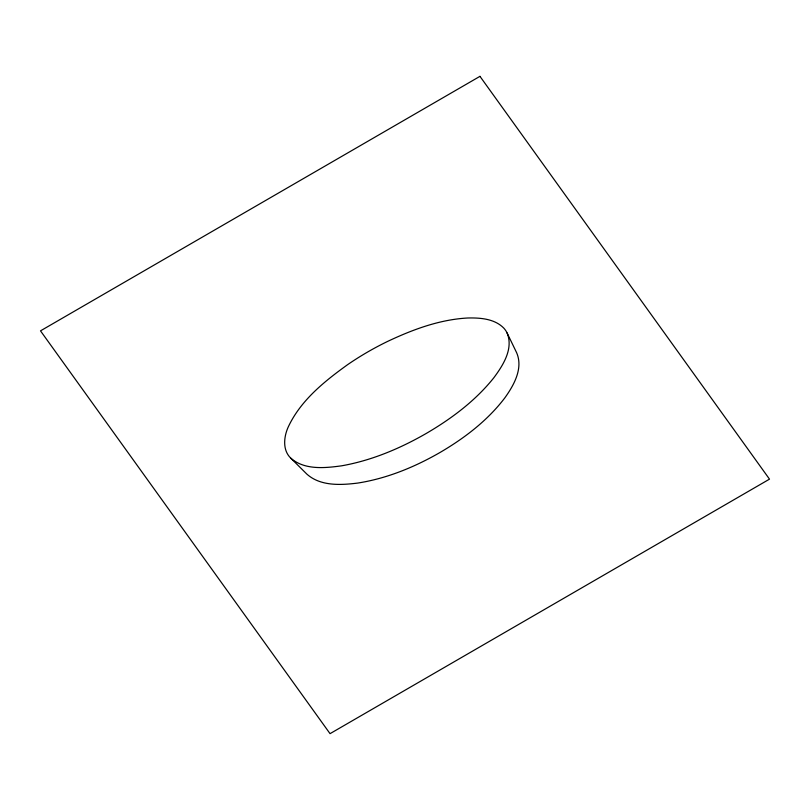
<?xml version="1.0" encoding="UTF-8"?>
<svg xmlns="http://www.w3.org/2000/svg" width="810" height="810" viewBox="0 0 810 810"><rect width="100%" height="100%" fill="white"/><g stroke="black" fill="none" stroke-linecap="round" stroke-linejoin="round"><path stroke-width="1.21" d="M290.76 458.146C304.54 470.205 324.83 468.119 341.648 465.811C371.547 460.536 399.917 448.568 426.151 433.502C451.443 418.719 475.46 400.798 493.837 377.754C503.01 365.391 513.672 348.796 507.09 332.961A35.579 26.396 -23 0 0 503.709 328.02C494.454 318.684 480.188 317.702 467.775 317.996C439.8 319.505 412.978 329.447 387.868 341.293A232.581 172.57 -23 0 0 347.672 364.621C324.344 381.409 300.409 400.585 288.107 427.275C283.794 436.975 282.406 450.127 290.76 458.146L306.858 474.113C320.487 486.334 340.686 485.17 357.635 483.084C386.724 478.548 414.416 467.198 439.84 452.587C464.332 438.281 487.468 420.673 504.762 397.963C513.813 385.368 523.432 368.428 516.638 352.725L507.09 332.961M479.955 76.343L40.5 330.855L330.045 733.658L769.5 479.145L479.955 76.343"/></g></svg>
